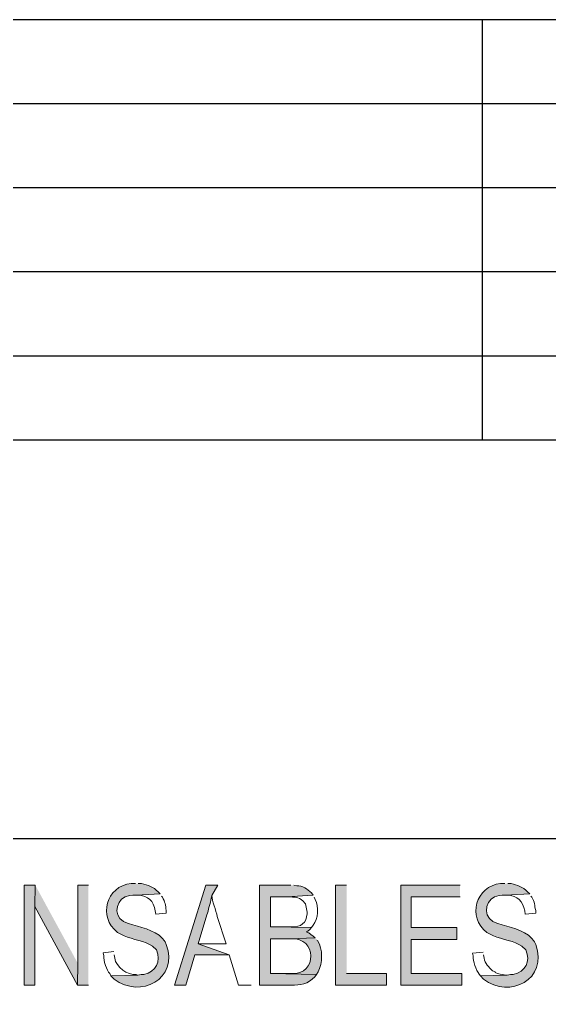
# Model space of a CAD drawing. Header units: millimetres. Extents: x -3 to 3438, y -2371 to 140.
# Drawn here: x 552.47 to 560.1, y -11.92 to 2.19 of the extents above; entities that cross this region are included whole.
import ezdxf

# ---------------------------------------------------------------- set-up
doc = ezdxf.new("R2010")
doc.units = ezdxf.units.MM
doc.layers.add('1- 3', color=3, linetype='Continuous')

msp = doc.modelspace()

# ---------------------------------------------------------------- hatches: boundary and pattern name
at = {"layer": '1- 3'}
for points in [[(552.691, -10.276), (552.533, -10.276), (552.533, -11.714), (552.683, -11.714), (552.683, -10.584)], [(552.691, -10.276), (552.683, -10.584), (553.299, -11.714), (553.307, -11.406)], [(553.457, -10.276), (553.307, -10.276), (553.307, -11.406), (553.299, -11.714), (553.457, -11.714)], [(557.178, -10.276), (557.02, -10.276), (557.02, -11.714), (557.754, -11.714), (557.754, -11.548), (557.178, -11.548)], [(558.813, -10.276), (557.96, -10.276), (557.96, -11.714), (558.836, -11.714), (558.836, -11.548), (558.11, -11.548), (558.11, -11.058), (558.765, -11.058), (558.765, -10.884), (558.11, -10.884), (558.11, -10.442), (558.813, -10.442)]]:
    msp.add_hatch(color=256, dxfattribs=at).paths.add_polyline_path(points)
h = msp.add_hatch(color=256, dxfattribs=at)
edge = h.paths.add_edge_path()
edge.add_spline(control_points=[(554.137, -10.252), (554.137, -10.252), (554.073, -10.252), (554.073, -10.252), (553.714, -10.288), (553.589, -10.734), (553.876, -10.955), (553.876, -10.955), (553.971, -11.003), (553.971, -11.003), (554.097, -11.06), (554.274, -11.081), (554.382, -11.153), (554.382, -11.153), (554.437, -11.208), (554.437, -11.208), (554.509, -11.376), (554.432, -11.518), (554.255, -11.564), (554.255, -11.564), (554.216, -11.564), (554.216, -11.564), (554.216, -11.564), (554.168, -11.572), (554.168, -11.572), (554.168, -11.572), (553.781, -11.579), (553.781, -11.579), (553.781, -11.579), (553.829, -11.627), (553.829, -11.627), (554.204, -11.919), (554.763, -11.626), (554.579, -11.129), (554.579, -11.129), (554.563, -11.09), (554.563, -11.09), (554.563, -11.09), (554.547, -11.074), (554.547, -11.074), (554.547, -11.074), (554.524, -11.042), (554.524, -11.042), (554.401, -10.91), (554.198, -10.884), (554.034, -10.829), (554.034, -10.829), (553.994, -10.813), (553.994, -10.813), (553.994, -10.813), (553.963, -10.797), (553.963, -10.797), (553.796, -10.701), (553.867, -10.447), (554.05, -10.426), (554.05, -10.426), (554.097, -10.418), (554.097, -10.418), (554.097, -10.418), (554.145, -10.418), (554.145, -10.418), (554.145, -10.418), (554.492, -10.402), (554.492, -10.402), (554.492, -10.402), (554.46, -10.371), (554.46, -10.371), (554.393, -10.297), (554.316, -10.277), (554.224, -10.252), (554.224, -10.252), (554.176, -10.252), (554.176, -10.252)], knot_values=[0, 0, 0, 0, 0.035278, 0.035278, 0.035278, 0.070556, 0.070556, 0.070556, 0.105833, 0.105833, 0.105833, 0.141111, 0.141111, 0.141111, 0.176389, 0.176389, 0.176389, 0.211667, 0.211667, 0.211667, 0.246944, 0.246944, 0.246944, 0.282222, 0.282222, 0.282222, 0.3175, 0.3175, 0.3175, 0.352778, 0.352778, 0.352778, 0.388056, 0.388056, 0.388056, 0.423333, 0.423333, 0.423333, 0.458611, 0.458611, 0.458611, 0.493889, 0.493889, 0.493889, 0.529167, 0.529167, 0.529167, 0.564444, 0.564444, 0.564444, 0.599722, 0.599722, 0.599722, 0.635, 0.635, 0.635, 0.670278, 0.670278, 0.670278, 0.705556, 0.705556, 0.705556, 0.740833, 0.740833, 0.740833, 0.776111, 0.776111, 0.776111, 0.811389, 0.811389, 0.811389, 0.846667, 0.846667, 0.846667, 0.846667], degree=3, periodic=0)
edge.add_line((554.176, -10.252), (554.137, -10.252))
h = msp.add_hatch(color=256, dxfattribs=at)
edge = h.paths.add_edge_path()
edge.add_spline(control_points=[(555.321, -10.276), (555.321, -10.276), (555.148, -10.276), (555.148, -10.276), (555.148, -10.276), (554.697, -11.714), (554.697, -11.714), (554.697, -11.714), (554.863, -11.714), (554.863, -11.714), (554.863, -11.714), (554.99, -11.279), (554.99, -11.279), (554.99, -11.279), (555.487, -11.279), (555.487, -11.279), (555.487, -11.279), (555.037, -11.121), (555.037, -11.121), (555.037, -11.121), (555.163, -10.703), (555.163, -10.703), (555.185, -10.642), (555.214, -10.529), (555.227, -10.466), (555.227, -10.466), (555.235, -10.426), (555.235, -10.426)], knot_values=[0, 0, 0, 0, 0.035278, 0.035278, 0.035278, 0.070556, 0.070556, 0.070556, 0.105833, 0.105833, 0.105833, 0.141111, 0.141111, 0.141111, 0.176389, 0.176389, 0.176389, 0.211667, 0.211667, 0.211667, 0.246944, 0.246944, 0.246944, 0.282222, 0.282222, 0.282222, 0.3175, 0.3175, 0.3175, 0.3175], degree=3, periodic=0)
edge.add_line((555.235, -10.426), (555.321, -10.276))
h = msp.add_hatch(color=256, dxfattribs=at)
edge = h.paths.add_edge_path()
edge.add_spline(control_points=[(556.372, -10.276), (556.372, -10.276), (555.922, -10.276), (555.922, -10.276), (555.922, -10.276), (555.922, -11.714), (555.922, -11.714), (555.922, -11.714), (556.372, -11.714), (556.372, -11.714), (556.519, -11.714), (556.617, -11.703), (556.72, -11.595), (556.72, -11.595), (556.743, -11.564), (556.743, -11.564), (556.743, -11.564), (556.08, -11.548), (556.08, -11.548), (556.08, -11.548), (556.08, -11.05), (556.08, -11.05), (556.08, -11.05), (556.356, -11.05), (556.356, -11.05), (556.356, -11.05), (556.727, -11.034), (556.727, -11.034), (556.727, -11.034), (556.696, -11.011), (556.696, -11.011), (556.696, -11.011), (556.664, -10.987), (556.664, -10.987), (556.664, -10.987), (556.633, -10.963), (556.633, -10.963), (556.633, -10.963), (556.593, -10.948), (556.593, -10.948), (556.593, -10.948), (556.617, -10.94), (556.617, -10.94), (556.617, -10.94), (556.648, -10.916), (556.648, -10.916), (556.648, -10.916), (556.672, -10.884), (556.672, -10.884), (556.672, -10.884), (556.08, -10.876), (556.08, -10.876), (556.08, -10.876), (556.08, -10.442), (556.08, -10.442), (556.08, -10.442), (556.317, -10.442), (556.317, -10.442), (556.317, -10.442), (556.696, -10.418), (556.696, -10.418), (556.696, -10.418), (556.672, -10.387), (556.672, -10.387), (556.613, -10.333), (556.545, -10.278), (556.459, -10.284), (556.459, -10.284), (556.419, -10.276), (556.419, -10.276)], knot_values=[0, 0, 0, 0, 0.035278, 0.035278, 0.035278, 0.070556, 0.070556, 0.070556, 0.105833, 0.105833, 0.105833, 0.141111, 0.141111, 0.141111, 0.176389, 0.176389, 0.176389, 0.211667, 0.211667, 0.211667, 0.246944, 0.246944, 0.246944, 0.282222, 0.282222, 0.282222, 0.3175, 0.3175, 0.3175, 0.352778, 0.352778, 0.352778, 0.388056, 0.388056, 0.388056, 0.423333, 0.423333, 0.423333, 0.458611, 0.458611, 0.458611, 0.493889, 0.493889, 0.493889, 0.529167, 0.529167, 0.529167, 0.564444, 0.564444, 0.564444, 0.599722, 0.599722, 0.599722, 0.635, 0.635, 0.635, 0.670278, 0.670278, 0.670278, 0.705556, 0.705556, 0.705556, 0.740833, 0.740833, 0.740833, 0.776111, 0.776111, 0.776111, 0.811389, 0.811389, 0.811389, 0.811389], degree=3, periodic=0)
edge.add_line((556.419, -10.276), (556.372, -10.276))
h = msp.add_hatch(color=256, dxfattribs=at)
edge = h.paths.add_edge_path()
edge.add_spline(control_points=[(559.46, -10.252), (559.46, -10.252), (559.397, -10.252), (559.397, -10.252), (559.041, -10.287), (558.911, -10.741), (559.2, -10.955), (559.2, -10.955), (559.295, -11.003), (559.295, -11.003), (559.42, -11.06), (559.598, -11.081), (559.705, -11.153), (559.705, -11.153), (559.761, -11.208), (559.761, -11.208), (559.832, -11.38), (559.756, -11.516), (559.579, -11.564), (559.579, -11.564), (559.539, -11.564), (559.539, -11.564), (559.539, -11.564), (559.492, -11.572), (559.492, -11.572), (559.492, -11.572), (559.105, -11.579), (559.105, -11.579), (559.105, -11.579), (559.152, -11.627), (559.152, -11.627), (559.529, -11.921), (560.085, -11.629), (559.903, -11.129), (559.903, -11.129), (559.887, -11.09), (559.887, -11.09), (559.887, -11.09), (559.871, -11.074), (559.871, -11.074), (559.871, -11.074), (559.848, -11.042), (559.848, -11.042), (559.725, -10.91), (559.522, -10.884), (559.358, -10.829), (559.358, -10.829), (559.318, -10.813), (559.318, -10.813), (559.318, -10.813), (559.287, -10.797), (559.287, -10.797), (559.12, -10.701), (559.19, -10.447), (559.374, -10.426), (559.374, -10.426), (559.421, -10.418), (559.421, -10.418), (559.421, -10.418), (559.468, -10.418), (559.468, -10.418), (559.468, -10.418), (559.816, -10.402), (559.816, -10.402), (559.816, -10.402), (559.784, -10.371), (559.784, -10.371), (559.717, -10.297), (559.64, -10.277), (559.547, -10.252), (559.547, -10.252), (559.5, -10.252), (559.5, -10.252)], knot_values=[0, 0, 0, 0, 0.035278, 0.035278, 0.035278, 0.070556, 0.070556, 0.070556, 0.105833, 0.105833, 0.105833, 0.141111, 0.141111, 0.141111, 0.176389, 0.176389, 0.176389, 0.211667, 0.211667, 0.211667, 0.246944, 0.246944, 0.246944, 0.282222, 0.282222, 0.282222, 0.3175, 0.3175, 0.3175, 0.352778, 0.352778, 0.352778, 0.388056, 0.388056, 0.388056, 0.423333, 0.423333, 0.423333, 0.458611, 0.458611, 0.458611, 0.493889, 0.493889, 0.493889, 0.529167, 0.529167, 0.529167, 0.564444, 0.564444, 0.564444, 0.599722, 0.599722, 0.599722, 0.635, 0.635, 0.635, 0.670278, 0.670278, 0.670278, 0.705556, 0.705556, 0.705556, 0.740833, 0.740833, 0.740833, 0.776111, 0.776111, 0.776111, 0.811389, 0.811389, 0.811389, 0.846667, 0.846667, 0.846667, 0.846667], degree=3, periodic=0)
edge.add_line((559.5, -10.252), (559.46, -10.252))
h = msp.add_hatch(color=256, dxfattribs=at)
edge = h.paths.add_edge_path()
edge.add_spline(control_points=[(556.727, -11.034), (556.727, -11.034), (556.356, -11.05), (556.356, -11.05), (556.356, -11.05), (556.38, -11.05), (556.38, -11.05), (556.744, -11.017), (556.766, -11.572), (556.38, -11.548), (556.38, -11.548), (556.08, -11.548), (556.08, -11.548), (556.08, -11.548), (556.743, -11.564), (556.743, -11.564), (556.743, -11.564), (556.767, -11.524), (556.767, -11.524), (556.833, -11.4), (556.839, -11.195), (556.759, -11.074), (556.759, -11.074), (556.751, -11.066), (556.751, -11.066)], knot_values=[0, 0, 0, 0, 0.035278, 0.035278, 0.035278, 0.070556, 0.070556, 0.070556, 0.105833, 0.105833, 0.105833, 0.141111, 0.141111, 0.141111, 0.176389, 0.176389, 0.176389, 0.211667, 0.211667, 0.211667, 0.246944, 0.246944, 0.246944, 0.282222, 0.282222, 0.282222, 0.282222], degree=3, periodic=0)
edge.add_line((556.751, -11.066), (556.727, -11.034))

# ---------------------------------------------------------------- linework, layer by layer
at = {"layer": '1- 3', "lineweight": 25}
for points in [[(541.396, 2.188), (583.923, 2.188)], [(559.129, 2.188), (559.129, -3.862)], [(541.396, 0.98), (583.923, 0.98)], [(541.396, -0.229), (583.923, -0.229)], [(541.396, -1.437), (583.923, -1.437)], [(541.396, -2.654), (583.923, -2.654)], [(541.396, -3.862), (583.923, -3.862)], [(541.396, -9.605), (583.923, -9.605)]]:
    msp.add_lwpolyline(points, dxfattribs=at)
at = {"layer": '1- 3', "lineweight": 0}
for points in [[(552.691, -10.276), (552.533, -10.276), (552.533, -11.714), (552.683, -11.714), (552.683, -10.584)], [(552.691, -10.276), (552.683, -10.584), (553.299, -11.714), (553.307, -11.406)], [(553.457, -10.276), (553.307, -10.276), (553.307, -11.406), (553.299, -11.714), (553.457, -11.714)], [(557.178, -10.276), (557.02, -10.276), (557.02, -11.714), (557.754, -11.714), (557.754, -11.548), (557.178, -11.548)], [(558.813, -10.276), (557.96, -10.276), (557.96, -11.714), (558.836, -11.714), (558.836, -11.548), (558.11, -11.548), (558.11, -11.058), (558.765, -11.058), (558.765, -10.884), (558.11, -10.884), (558.11, -10.442), (558.813, -10.442)]]:
    msp.add_lwpolyline(points, dxfattribs=at)
for points, knots in [([(554.137, -10.252), (554.137, -10.252), (554.073, -10.252), (554.073, -10.252), (553.714, -10.288), (553.589, -10.734), (553.876, -10.955), (553.876, -10.955), (553.971, -11.003), (553.971, -11.003), (554.097, -11.06), (554.274, -11.081), (554.382, -11.153), (554.382, -11.153), (554.437, -11.208), (554.437, -11.208), (554.509, -11.376), (554.432, -11.518), (554.255, -11.564), (554.255, -11.564), (554.216, -11.564), (554.216, -11.564), (554.216, -11.564), (554.168, -11.572), (554.168, -11.572), (554.168, -11.572), (553.781, -11.579), (553.781, -11.579), (553.781, -11.579), (553.829, -11.627), (553.829, -11.627), (554.204, -11.919), (554.763, -11.626), (554.579, -11.129), (554.579, -11.129), (554.563, -11.09), (554.563, -11.09), (554.563, -11.09), (554.547, -11.074), (554.547, -11.074), (554.547, -11.074), (554.524, -11.042), (554.524, -11.042), (554.401, -10.91), (554.198, -10.884), (554.034, -10.829), (554.034, -10.829), (553.994, -10.813), (553.994, -10.813), (553.994, -10.813), (553.963, -10.797), (553.963, -10.797), (553.796, -10.701), (553.867, -10.447), (554.05, -10.426), (554.05, -10.426), (554.097, -10.418), (554.097, -10.418), (554.097, -10.418), (554.145, -10.418), (554.145, -10.418), (554.145, -10.418), (554.492, -10.402), (554.492, -10.402), (554.492, -10.402), (554.46, -10.371), (554.46, -10.371), (554.393, -10.297), (554.316, -10.277), (554.224, -10.252), (554.224, -10.252), (554.176, -10.252), (554.176, -10.252)], [0, 0, 0, 0, 1, 1, 1, 2, 2, 2, 3, 3, 3, 4, 4, 4, 5, 5, 5, 6, 6, 6, 7, 7, 7, 8, 8, 8, 9, 9, 9, 10, 10, 10, 11, 11, 11, 12, 12, 12, 13, 13, 13, 14, 14, 14, 15, 15, 15, 16, 16, 16, 17, 17, 17, 18, 18, 18, 19, 19, 19, 20, 20, 20, 21, 21, 21, 22, 22, 22, 23, 23, 23, 24, 24, 24, 24]), ([(555.321, -10.276), (555.321, -10.276), (555.148, -10.276), (555.148, -10.276), (555.148, -10.276), (554.697, -11.714), (554.697, -11.714), (554.697, -11.714), (554.863, -11.714), (554.863, -11.714), (554.863, -11.714), (554.99, -11.279), (554.99, -11.279), (554.99, -11.279), (555.487, -11.279), (555.487, -11.279), (555.487, -11.279), (555.037, -11.121), (555.037, -11.121), (555.037, -11.121), (555.163, -10.703), (555.163, -10.703), (555.185, -10.642), (555.214, -10.529), (555.227, -10.466), (555.227, -10.466), (555.235, -10.426), (555.235, -10.426)], [0, 0, 0, 0, 1, 1, 1, 2, 2, 2, 3, 3, 3, 4, 4, 4, 5, 5, 5, 6, 6, 6, 7, 7, 7, 8, 8, 8, 9, 9, 9, 9]), ([(555.321, -10.276), (555.321, -10.276), (555.235, -10.426), (555.235, -10.426), (555.238, -10.502), (555.296, -10.639), (555.314, -10.726), (555.314, -10.726), (555.44, -11.121), (555.44, -11.121), (555.44, -11.121), (555.037, -11.121), (555.037, -11.121), (555.037, -11.121), (555.487, -11.279), (555.487, -11.279), (555.487, -11.279), (555.622, -11.714), (555.622, -11.714), (555.622, -11.714), (555.803, -11.714), (555.803, -11.714)], [0, 0, 0, 0, 1, 1, 1, 2, 2, 2, 3, 3, 3, 4, 4, 4, 5, 5, 5, 6, 6, 6, 7, 7, 7, 7]), ([(556.372, -10.276), (556.372, -10.276), (555.922, -10.276), (555.922, -10.276), (555.922, -10.276), (555.922, -11.714), (555.922, -11.714), (555.922, -11.714), (556.372, -11.714), (556.372, -11.714), (556.519, -11.714), (556.617, -11.703), (556.72, -11.595), (556.72, -11.595), (556.743, -11.564), (556.743, -11.564), (556.743, -11.564), (556.08, -11.548), (556.08, -11.548), (556.08, -11.548), (556.08, -11.05), (556.08, -11.05), (556.08, -11.05), (556.356, -11.05), (556.356, -11.05), (556.356, -11.05), (556.727, -11.034), (556.727, -11.034), (556.727, -11.034), (556.696, -11.011), (556.696, -11.011), (556.696, -11.011), (556.664, -10.987), (556.664, -10.987), (556.664, -10.987), (556.633, -10.963), (556.633, -10.963), (556.633, -10.963), (556.593, -10.948), (556.593, -10.948), (556.593, -10.948), (556.617, -10.94), (556.617, -10.94), (556.617, -10.94), (556.648, -10.916), (556.648, -10.916), (556.648, -10.916), (556.672, -10.884), (556.672, -10.884), (556.672, -10.884), (556.08, -10.876), (556.08, -10.876), (556.08, -10.876), (556.08, -10.442), (556.08, -10.442), (556.08, -10.442), (556.317, -10.442), (556.317, -10.442), (556.317, -10.442), (556.696, -10.418), (556.696, -10.418), (556.696, -10.418), (556.672, -10.387), (556.672, -10.387), (556.613, -10.333), (556.545, -10.278), (556.459, -10.284), (556.459, -10.284), (556.419, -10.276), (556.419, -10.276)], [0, 0, 0, 0, 1, 1, 1, 2, 2, 2, 3, 3, 3, 4, 4, 4, 5, 5, 5, 6, 6, 6, 7, 7, 7, 8, 8, 8, 9, 9, 9, 10, 10, 10, 11, 11, 11, 12, 12, 12, 13, 13, 13, 14, 14, 14, 15, 15, 15, 16, 16, 16, 17, 17, 17, 18, 18, 18, 19, 19, 19, 20, 20, 20, 21, 21, 21, 22, 22, 22, 23, 23, 23, 23]), ([(559.46, -10.252), (559.46, -10.252), (559.397, -10.252), (559.397, -10.252), (559.041, -10.287), (558.911, -10.741), (559.2, -10.955), (559.2, -10.955), (559.295, -11.003), (559.295, -11.003), (559.42, -11.06), (559.598, -11.081), (559.705, -11.153), (559.705, -11.153), (559.761, -11.208), (559.761, -11.208), (559.832, -11.38), (559.756, -11.516), (559.579, -11.564), (559.579, -11.564), (559.539, -11.564), (559.539, -11.564), (559.539, -11.564), (559.492, -11.572), (559.492, -11.572), (559.492, -11.572), (559.105, -11.579), (559.105, -11.579), (559.105, -11.579), (559.152, -11.627), (559.152, -11.627), (559.529, -11.921), (560.085, -11.629), (559.903, -11.129), (559.903, -11.129), (559.887, -11.09), (559.887, -11.09), (559.887, -11.09), (559.871, -11.074), (559.871, -11.074), (559.871, -11.074), (559.848, -11.042), (559.848, -11.042), (559.725, -10.91), (559.522, -10.884), (559.358, -10.829), (559.358, -10.829), (559.318, -10.813), (559.318, -10.813), (559.318, -10.813), (559.287, -10.797), (559.287, -10.797), (559.12, -10.701), (559.19, -10.447), (559.374, -10.426), (559.374, -10.426), (559.421, -10.418), (559.421, -10.418), (559.421, -10.418), (559.468, -10.418), (559.468, -10.418), (559.468, -10.418), (559.816, -10.402), (559.816, -10.402), (559.816, -10.402), (559.784, -10.371), (559.784, -10.371), (559.717, -10.297), (559.64, -10.277), (559.547, -10.252), (559.547, -10.252), (559.5, -10.252), (559.5, -10.252)], [0, 0, 0, 0, 1, 1, 1, 2, 2, 2, 3, 3, 3, 4, 4, 4, 5, 5, 5, 6, 6, 6, 7, 7, 7, 8, 8, 8, 9, 9, 9, 10, 10, 10, 11, 11, 11, 12, 12, 12, 13, 13, 13, 14, 14, 14, 15, 15, 15, 16, 16, 16, 17, 17, 17, 18, 18, 18, 19, 19, 19, 20, 20, 20, 21, 21, 21, 22, 22, 22, 23, 23, 23, 24, 24, 24, 24]), ([(554.492, -10.402), (554.492, -10.402), (554.145, -10.418), (554.145, -10.418), (554.145, -10.418), (554.168, -10.418), (554.168, -10.418), (554.32, -10.43), (554.393, -10.499), (554.421, -10.647), (554.421, -10.647), (554.429, -10.695), (554.429, -10.695), (554.429, -10.695), (554.579, -10.679), (554.579, -10.679), (554.579, -10.679), (554.579, -10.639), (554.579, -10.639), (554.567, -10.566), (554.561, -10.516), (554.524, -10.45), (554.524, -10.45), (554.508, -10.434), (554.508, -10.434)], [0, 0, 0, 0, 1, 1, 1, 2, 2, 2, 3, 3, 3, 4, 4, 4, 5, 5, 5, 6, 6, 6, 7, 7, 7, 8, 8, 8, 8]), ([(556.696, -10.418), (556.696, -10.418), (556.317, -10.442), (556.317, -10.442), (556.317, -10.442), (556.348, -10.442), (556.348, -10.442), (556.348, -10.442), (556.396, -10.45), (556.396, -10.45), (556.396, -10.45), (556.435, -10.45), (556.435, -10.45), (556.435, -10.45), (556.475, -10.458), (556.475, -10.458), (556.475, -10.458), (556.498, -10.466), (556.498, -10.466), (556.498, -10.466), (556.522, -10.481), (556.522, -10.481), (556.522, -10.481), (556.554, -10.505), (556.554, -10.505), (556.554, -10.505), (556.577, -10.537), (556.577, -10.537), (556.577, -10.537), (556.585, -10.545), (556.585, -10.545), (556.585, -10.545), (556.609, -10.663), (556.609, -10.663), (556.609, -10.663), (556.609, -10.687), (556.609, -10.687), (556.6, -10.821), (556.515, -10.883), (556.388, -10.876), (556.388, -10.876), (556.08, -10.876), (556.08, -10.876), (556.08, -10.876), (556.672, -10.884), (556.672, -10.884), (556.672, -10.884), (556.696, -10.853), (556.696, -10.853), (556.77, -10.763), (556.78, -10.585), (556.727, -10.481), (556.727, -10.481), (556.712, -10.45), (556.712, -10.45)], [0, 0, 0, 0, 1, 1, 1, 2, 2, 2, 3, 3, 3, 4, 4, 4, 5, 5, 5, 6, 6, 6, 7, 7, 7, 8, 8, 8, 9, 9, 9, 10, 10, 10, 11, 11, 11, 12, 12, 12, 13, 13, 13, 14, 14, 14, 15, 15, 15, 16, 16, 16, 17, 17, 17, 18, 18, 18, 18]), ([(559.816, -10.402), (559.816, -10.402), (559.468, -10.418), (559.468, -10.418), (559.468, -10.418), (559.492, -10.418), (559.492, -10.418), (559.642, -10.431), (559.716, -10.501), (559.745, -10.647), (559.745, -10.647), (559.753, -10.695), (559.753, -10.695), (559.753, -10.695), (559.903, -10.679), (559.903, -10.679), (559.903, -10.679), (559.903, -10.639), (559.903, -10.639), (559.885, -10.563), (559.889, -10.521), (559.848, -10.45), (559.848, -10.45), (559.832, -10.434), (559.832, -10.434)], [0, 0, 0, 0, 1, 1, 1, 2, 2, 2, 3, 3, 3, 4, 4, 4, 5, 5, 5, 6, 6, 6, 7, 7, 7, 8, 8, 8, 8]), ([(556.727, -11.034), (556.727, -11.034), (556.356, -11.05), (556.356, -11.05), (556.356, -11.05), (556.38, -11.05), (556.38, -11.05), (556.744, -11.017), (556.766, -11.572), (556.38, -11.548), (556.38, -11.548), (556.08, -11.548), (556.08, -11.548), (556.08, -11.548), (556.743, -11.564), (556.743, -11.564), (556.743, -11.564), (556.767, -11.524), (556.767, -11.524), (556.833, -11.4), (556.839, -11.195), (556.759, -11.074), (556.759, -11.074), (556.751, -11.066), (556.751, -11.066)], [0, 0, 0, 0, 1, 1, 1, 2, 2, 2, 3, 3, 3, 4, 4, 4, 5, 5, 5, 6, 6, 6, 7, 7, 7, 8, 8, 8, 8]), ([(553.821, -11.232), (553.821, -11.232), (553.671, -11.248), (553.671, -11.248), (553.671, -11.248), (553.679, -11.295), (553.679, -11.295), (553.669, -11.353), (553.721, -11.513), (553.765, -11.548), (553.765, -11.548), (553.781, -11.579), (553.781, -11.579), (553.781, -11.579), (554.168, -11.572), (554.168, -11.572), (554.168, -11.572), (554.145, -11.564), (554.145, -11.564), (554.024, -11.574), (553.852, -11.457), (553.836, -11.327), (553.836, -11.327), (553.829, -11.279), (553.829, -11.279)], [0, 0, 0, 0, 1, 1, 1, 2, 2, 2, 3, 3, 3, 4, 4, 4, 5, 5, 5, 6, 6, 6, 7, 7, 7, 8, 8, 8, 8]), ([(559.145, -11.24), (559.145, -11.24), (558.994, -11.256), (558.994, -11.256), (558.994, -11.256), (559.002, -11.295), (559.002, -11.295), (558.992, -11.367), (559.046, -11.501), (559.089, -11.556), (559.089, -11.556), (559.105, -11.579), (559.105, -11.579), (559.105, -11.579), (559.492, -11.572), (559.492, -11.572), (559.492, -11.572), (559.468, -11.572), (559.468, -11.572), (559.468, -11.572), (559.429, -11.564), (559.429, -11.564), (559.429, -11.564), (559.389, -11.556), (559.389, -11.556), (559.389, -11.556), (559.35, -11.548), (559.35, -11.548), (559.35, -11.548), (559.318, -11.532), (559.318, -11.532), (559.318, -11.532), (559.318, -11.524), (559.318, -11.524), (559.318, -11.524), (559.279, -11.508), (559.279, -11.508), (559.228, -11.458), (559.167, -11.402), (559.16, -11.327), (559.16, -11.327), (559.152, -11.279), (559.152, -11.279)], [0, 0, 0, 0, 1, 1, 1, 2, 2, 2, 3, 3, 3, 4, 4, 4, 5, 5, 5, 6, 6, 6, 7, 7, 7, 8, 8, 8, 9, 9, 9, 10, 10, 10, 11, 11, 11, 12, 12, 12, 13, 13, 13, 14, 14, 14, 14])]:
    msp.add_open_spline(points, degree=3, knots=knots, dxfattribs=at)

doc.saveas('drawing.dxf')
